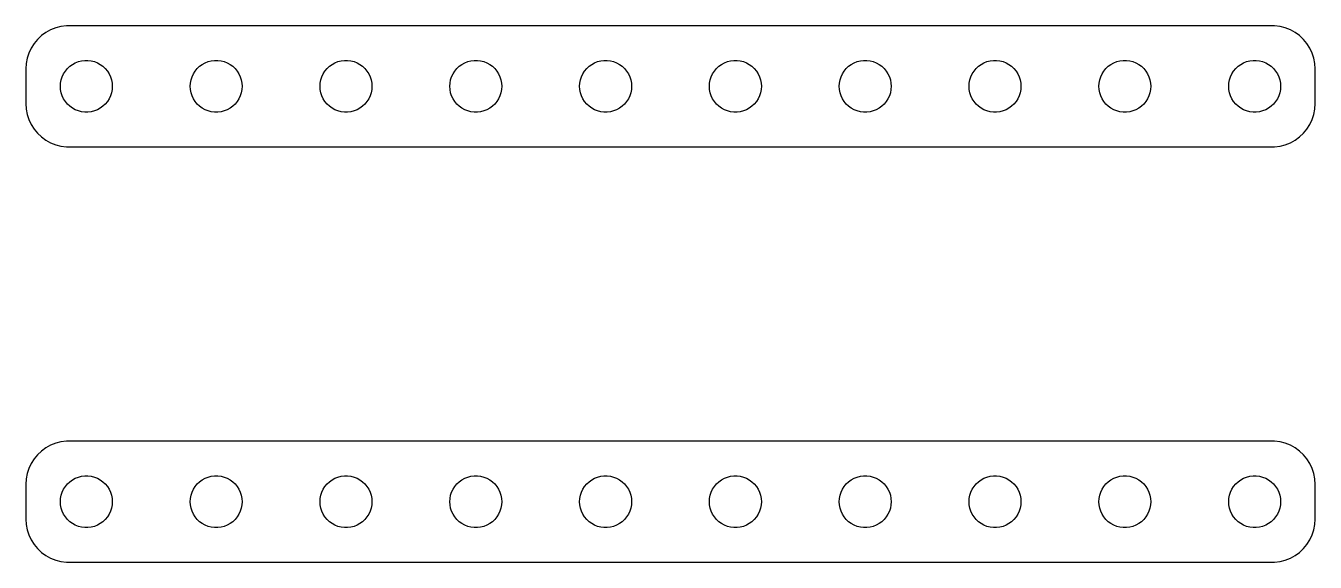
# Model space of a CAD drawing. Header units: metres. Extents: x -37.2 to 37.2, y 68.5 to 147.5.
# Drawn here: x -37.2 to 37.2, y 116.5 to 147.5 of the extents above; entities that cross this region are included whole.
import ezdxf

# ---------------------------------------------------------------- set-up
doc = ezdxf.new("R2010")
doc.units = ezdxf.units.M

msp = doc.modelspace()

# ---------------------------------------------------------------- linework, layer by layer
for p, q in [((-36.3436, 146.926), (-36.5724, 146.711)), ((-36.0896, 147.111), (-36.3436, 146.926)), ((-35.8144, 147.262), (-36.0896, 147.111)), ((-35.5225, 147.378), (-35.8144, 147.262)), ((-35.2184, 147.456), (-35.5225, 147.378)), ((-34.907, 147.495), (-35.2184, 147.456)), ((34.907, 147.495), (-34.907, 147.495)), ((35.2184, 147.456), (34.907, 147.495)), ((35.5225, 147.378), (35.2184, 147.456)), ((35.8144, 147.262), (35.5225, 147.378)), ((36.0896, 147.111), (35.8144, 147.262)), ((36.3436, 146.926), (36.0896, 147.111)), ((36.5724, 146.711), (36.3436, 146.926)), ((-36.9408, 146.204), (-37.0744, 145.92)), ((-36.7725, 146.469), (-36.9408, 146.204)), ((-36.5724, 146.711), (-36.7725, 146.469)), ((36.7725, 146.469), (36.5724, 146.711)), ((36.9408, 146.204), (36.7725, 146.469)), ((37.0744, 145.92), (36.9408, 146.204)), ((-37.2303, 145.313), (-37.25, 145)), ((-37.1714, 145.622), (-37.2303, 145.313)), ((-37.0744, 145.92), (-37.1714, 145.622)), ((-34.5537, 145.266), (-34.3887, 145.357)), ((-34.3887, 145.357), (-34.2135, 145.427)), ((-34.2135, 145.427), (-34.0311, 145.473)), ((-34.0311, 145.473), (-33.8442, 145.497)), ((-33.8442, 145.497), (-33.6558, 145.497)), ((-33.6558, 145.497), (-33.4689, 145.473)), ((-33.4689, 145.473), (-33.2865, 145.427)), ((-33.2865, 145.427), (-33.1113, 145.357)), ((-33.1113, 145.357), (-32.9463, 145.266)), ((-27.0537, 145.266), (-26.8887, 145.357)), ((-26.8887, 145.357), (-26.7135, 145.427)), ((-26.7135, 145.427), (-26.5311, 145.473)), ((-26.5311, 145.473), (-26.3442, 145.497)), ((-26.3442, 145.497), (-26.1558, 145.497)), ((-26.1558, 145.497), (-25.9689, 145.473)), ((-25.9689, 145.473), (-25.7865, 145.427)), ((-25.7865, 145.427), (-25.6113, 145.357)), ((-25.6113, 145.357), (-25.4463, 145.266)), ((-19.5537, 145.266), (-19.3887, 145.357)), ((-19.3887, 145.357), (-19.2135, 145.427)), ((-19.2135, 145.427), (-19.0311, 145.473)), ((-19.0311, 145.473), (-18.8442, 145.497)), ((-18.8442, 145.497), (-18.6558, 145.497)), ((-18.6558, 145.497), (-18.4689, 145.473)), ((-18.4689, 145.473), (-18.2865, 145.427)), ((-18.2865, 145.427), (-18.1113, 145.357)), ((-18.1113, 145.357), (-17.9463, 145.266)), ((-12.0537, 145.266), (-11.8887, 145.357)), ((-11.8887, 145.357), (-11.7135, 145.427)), ((-11.7135, 145.427), (-11.5311, 145.473)), ((-11.5311, 145.473), (-11.3442, 145.497)), ((-11.3442, 145.497), (-11.1558, 145.497)), ((-11.1558, 145.497), (-10.9689, 145.473)), ((-10.9689, 145.473), (-10.7865, 145.427)), ((-10.7865, 145.427), (-10.6113, 145.357)), ((-10.6113, 145.357), (-10.4463, 145.266)), ((-4.55373, 145.266), (-4.38866, 145.357)), ((-4.38866, 145.357), (-4.21352, 145.427)), ((-4.21352, 145.427), (-4.03107, 145.473)), ((-4.03107, 145.473), (-3.84418, 145.497)), ((-3.84418, 145.497), (-3.65581, 145.497)), ((-3.65581, 145.497), (-3.46892, 145.473)), ((-3.46892, 145.473), (-3.28647, 145.427)), ((-3.28647, 145.427), (-3.11133, 145.357)), ((-3.11133, 145.357), (-2.94626, 145.266)), ((2.94626, 145.266), (3.11133, 145.357)), ((3.11133, 145.357), (3.28647, 145.427)), ((3.28647, 145.427), (3.46892, 145.473)), ((3.46892, 145.473), (3.65581, 145.497)), ((3.65581, 145.497), (3.84418, 145.497)), ((3.84418, 145.497), (4.03107, 145.473)), ((4.03107, 145.473), (4.21352, 145.427)), ((4.21352, 145.427), (4.38866, 145.357)), ((4.38866, 145.357), (4.55373, 145.266)), ((10.4463, 145.266), (10.6113, 145.357)), ((10.6113, 145.357), (10.7865, 145.427)), ((10.7865, 145.427), (10.9689, 145.473)), ((10.9689, 145.473), (11.1558, 145.497)), ((11.1558, 145.497), (11.3442, 145.497)), ((11.3442, 145.497), (11.5311, 145.473)), ((11.5311, 145.473), (11.7135, 145.427)), ((11.7135, 145.427), (11.8887, 145.357)), ((11.8887, 145.357), (12.0537, 145.266)), ((17.9463, 145.266), (18.1113, 145.357)), ((18.1113, 145.357), (18.2865, 145.427)), ((18.2865, 145.427), (18.4689, 145.473)), ((18.4689, 145.473), (18.6558, 145.497)), ((18.6558, 145.497), (18.8442, 145.497)), ((18.8442, 145.497), (19.0311, 145.473)), ((19.0311, 145.473), (19.2135, 145.427)), ((19.2135, 145.427), (19.3887, 145.357)), ((19.3887, 145.357), (19.5537, 145.266)), ((25.4463, 145.266), (25.6113, 145.357)), ((25.6113, 145.357), (25.7865, 145.427)), ((25.7865, 145.427), (25.9689, 145.473)), ((25.9689, 145.473), (26.1558, 145.497)), ((26.1558, 145.497), (26.3442, 145.497)), ((26.3442, 145.497), (26.5311, 145.473)), ((26.5311, 145.473), (26.7135, 145.427)), ((26.7135, 145.427), (26.8887, 145.357)), ((26.8887, 145.357), (27.0537, 145.266)), ((32.9463, 145.266), (33.1113, 145.357)), ((33.1113, 145.357), (33.2865, 145.427)), ((33.2865, 145.427), (33.4689, 145.473)), ((33.4689, 145.473), (33.6558, 145.497)), ((33.6558, 145.497), (33.8442, 145.497)), ((33.8442, 145.497), (34.0311, 145.473)), ((34.0311, 145.473), (34.2135, 145.427)), ((34.2135, 145.427), (34.3887, 145.357)), ((34.3887, 145.357), (34.5537, 145.266)), ((37.1714, 145.622), (37.0744, 145.92)), ((37.2303, 145.313), (37.1714, 145.622)), ((37.25, 145), (37.2303, 145.313)), ((-37.25, 145), (-37.25, 143)), ((-35.2029, 144.373), (-35.1447, 144.552)), ((-35.1447, 144.552), (-35.0645, 144.723)), ((-35.0645, 144.723), (-34.9635, 144.882)), ((-34.9635, 144.882), (-34.8434, 145.027)), ((-34.8434, 145.027), (-34.7061, 145.156)), ((-34.7061, 145.156), (-34.5537, 145.266)), ((-32.9463, 145.266), (-32.7939, 145.156)), ((-32.7939, 145.156), (-32.6565, 145.027)), ((-32.6565, 145.027), (-32.5365, 144.882)), ((-32.5365, 144.882), (-32.4355, 144.723)), ((-32.4355, 144.723), (-32.3553, 144.552)), ((-32.3553, 144.552), (-32.2971, 144.373)), ((-27.7029, 144.373), (-27.6447, 144.552)), ((-27.6447, 144.552), (-27.5645, 144.723)), ((-27.5645, 144.723), (-27.4635, 144.882)), ((-27.4635, 144.882), (-27.3434, 145.027)), ((-27.3434, 145.027), (-27.2061, 145.156)), ((-27.2061, 145.156), (-27.0537, 145.266)), ((-25.4463, 145.266), (-25.2939, 145.156)), ((-25.2939, 145.156), (-25.1565, 145.027)), ((-25.1565, 145.027), (-25.0365, 144.882)), ((-25.0365, 144.882), (-24.9355, 144.723)), ((-24.9355, 144.723), (-24.8553, 144.552)), ((-24.8553, 144.552), (-24.7971, 144.373)), ((-20.2029, 144.373), (-20.1447, 144.552)), ((-20.1447, 144.552), (-20.0645, 144.723)), ((-20.0645, 144.723), (-19.9635, 144.882)), ((-19.9635, 144.882), (-19.8434, 145.027)), ((-19.8434, 145.027), (-19.7061, 145.156)), ((-19.7061, 145.156), (-19.5537, 145.266)), ((-17.9463, 145.266), (-17.7939, 145.156)), ((-17.7939, 145.156), (-17.6565, 145.027)), ((-17.6565, 145.027), (-17.5365, 144.882)), ((-17.5365, 144.882), (-17.4355, 144.723)), ((-17.4355, 144.723), (-17.3553, 144.552)), ((-17.3553, 144.552), (-17.2971, 144.373)), ((-12.7029, 144.373), (-12.6447, 144.552)), ((-12.6447, 144.552), (-12.5645, 144.723)), ((-12.5645, 144.723), (-12.4635, 144.882)), ((-12.4635, 144.882), (-12.3434, 145.027)), ((-12.3434, 145.027), (-12.2061, 145.156)), ((-12.2061, 145.156), (-12.0537, 145.266)), ((-10.4463, 145.266), (-10.2939, 145.156)), ((-10.2939, 145.156), (-10.1565, 145.027)), ((-10.1565, 145.027), (-10.0365, 144.882)), ((-10.0365, 144.882), (-9.93553, 144.723)), ((-9.93553, 144.723), (-9.85533, 144.552)), ((-9.85533, 144.552), (-9.79712, 144.373)), ((-5.20287, 144.373), (-5.14465, 144.552)), ((-5.14465, 144.552), (-5.06445, 144.723)), ((-5.06445, 144.723), (-4.96352, 144.882)), ((-4.96352, 144.882), (-4.84344, 145.027)), ((-4.84344, 145.027), (-4.70613, 145.156)), ((-4.70613, 145.156), (-4.55373, 145.266)), ((-2.94626, 145.266), (-2.79385, 145.156)), ((-2.79385, 145.156), (-2.65654, 145.027)), ((-2.65654, 145.027), (-2.53647, 144.882)), ((-2.53647, 144.882), (-2.43553, 144.723)), ((-2.43553, 144.723), (-2.35533, 144.552)), ((-2.35533, 144.552), (-2.29712, 144.373)), ((2.29712, 144.373), (2.35533, 144.552)), ((2.35533, 144.552), (2.43553, 144.723)), ((2.43553, 144.723), (2.53647, 144.882)), ((2.53647, 144.882), (2.65654, 145.027)), ((2.65654, 145.027), (2.79385, 145.156)), ((2.79385, 145.156), (2.94626, 145.266)), ((4.55373, 145.266), (4.70613, 145.156)), ((4.70613, 145.156), (4.84344, 145.027)), ((4.84344, 145.027), (4.96352, 144.882)), ((4.96352, 144.882), (5.06445, 144.723)), ((5.06445, 144.723), (5.14465, 144.552)), ((5.14465, 144.552), (5.20287, 144.373)), ((9.79712, 144.373), (9.85533, 144.552)), ((9.85533, 144.552), (9.93553, 144.723)), ((9.93553, 144.723), (10.0365, 144.882)), ((10.0365, 144.882), (10.1565, 145.027)), ((10.1565, 145.027), (10.2939, 145.156)), ((10.2939, 145.156), (10.4463, 145.266)), ((12.0537, 145.266), (12.2061, 145.156)), ((12.2061, 145.156), (12.3434, 145.027)), ((12.3434, 145.027), (12.4635, 144.882)), ((12.4635, 144.882), (12.5645, 144.723)), ((12.5645, 144.723), (12.6447, 144.552)), ((12.6447, 144.552), (12.7029, 144.373)), ((17.2971, 144.373), (17.3553, 144.552)), ((17.3553, 144.552), (17.4355, 144.723)), ((17.4355, 144.723), (17.5365, 144.882)), ((17.5365, 144.882), (17.6565, 145.027)), ((17.6565, 145.027), (17.7939, 145.156)), ((17.7939, 145.156), (17.9463, 145.266)), ((19.5537, 145.266), (19.7061, 145.156)), ((19.7061, 145.156), (19.8434, 145.027)), ((19.8434, 145.027), (19.9635, 144.882)), ((19.9635, 144.882), (20.0645, 144.723)), ((20.0645, 144.723), (20.1447, 144.552)), ((20.1447, 144.552), (20.2029, 144.373)), ((24.7971, 144.373), (24.8553, 144.552)), ((24.8553, 144.552), (24.9355, 144.723)), ((24.9355, 144.723), (25.0365, 144.882)), ((25.0365, 144.882), (25.1565, 145.027)), ((25.1565, 145.027), (25.2939, 145.156)), ((25.2939, 145.156), (25.4463, 145.266)), ((27.0537, 145.266), (27.2061, 145.156)), ((27.2061, 145.156), (27.3434, 145.027)), ((27.3434, 145.027), (27.4635, 144.882)), ((27.4635, 144.882), (27.5645, 144.723)), ((27.5645, 144.723), (27.6447, 144.552)), ((27.6447, 144.552), (27.7029, 144.373)), ((32.2971, 144.373), (32.3553, 144.552)), ((32.3553, 144.552), (32.4355, 144.723)), ((32.4355, 144.723), (32.5365, 144.882)), ((32.5365, 144.882), (32.6565, 145.027)), ((32.6565, 145.027), (32.7939, 145.156)), ((32.7939, 145.156), (32.9463, 145.266)), ((34.5537, 145.266), (34.7061, 145.156)), ((34.7061, 145.156), (34.8434, 145.027)), ((34.8434, 145.027), (34.9635, 144.882)), ((34.9635, 144.882), (35.0645, 144.723)), ((35.0645, 144.723), (35.1447, 144.552)), ((35.1447, 144.552), (35.2029, 144.373)), ((37.25, 143), (37.25, 145)), ((-35.25, 144), (-35.2382, 144.188)), ((-35.2382, 143.812), (-35.25, 144)), ((-35.2382, 144.188), (-35.2029, 144.373)), ((-35.2029, 143.627), (-35.2382, 143.812)), ((-32.2971, 144.373), (-32.2618, 144.188)), ((-32.2618, 143.812), (-32.2971, 143.627)), ((-32.2618, 144.188), (-32.25, 144)), ((-32.25, 144), (-32.2618, 143.812)), ((-27.75, 144), (-27.7382, 144.188)), ((-27.7382, 143.812), (-27.75, 144)), ((-27.7382, 144.188), (-27.7029, 144.373)), ((-27.7029, 143.627), (-27.7382, 143.812)), ((-24.7971, 144.373), (-24.7618, 144.188)), ((-24.7618, 143.812), (-24.7971, 143.627)), ((-24.7618, 144.188), (-24.75, 144)), ((-24.75, 144), (-24.7618, 143.812)), ((-20.25, 144), (-20.2382, 144.188)), ((-20.2382, 143.812), (-20.25, 144)), ((-20.2382, 144.188), (-20.2029, 144.373)), ((-20.2029, 143.627), (-20.2382, 143.812)), ((-17.2971, 144.373), (-17.2618, 144.188)), ((-17.2618, 143.812), (-17.2971, 143.627)), ((-17.2618, 144.188), (-17.25, 144)), ((-17.25, 144), (-17.2618, 143.812)), ((-12.75, 144), (-12.7382, 144.188)), ((-12.7382, 143.812), (-12.75, 144)), ((-12.7382, 144.188), (-12.7029, 144.373)), ((-12.7029, 143.627), (-12.7382, 143.812)), ((-9.79712, 144.373), (-9.76183, 144.188)), ((-9.76183, 143.812), (-9.79712, 143.627)), ((-9.76183, 144.188), (-9.75, 144)), ((-9.75, 144), (-9.76183, 143.812)), ((-5.25, 144), (-5.23816, 144.188)), ((-5.23816, 143.812), (-5.25, 144)), ((-5.23816, 144.188), (-5.20287, 144.373)), ((-5.20287, 143.627), (-5.23816, 143.812)), ((-2.29712, 144.373), (-2.26183, 144.188)), ((-2.26183, 143.812), (-2.29712, 143.627)), ((-2.26183, 144.188), (-2.25, 144)), ((-2.25, 144), (-2.26183, 143.812)), ((2.25, 144), (2.26183, 144.188)), ((2.26183, 143.812), (2.25, 144)), ((2.26183, 144.188), (2.29712, 144.373)), ((2.29712, 143.627), (2.26183, 143.812)), ((5.20287, 144.373), (5.23816, 144.188)), ((5.23816, 143.812), (5.20287, 143.627)), ((5.23816, 144.188), (5.25, 144)), ((5.25, 144), (5.23816, 143.812)), ((9.75, 144), (9.76183, 144.188)), ((9.76183, 143.812), (9.75, 144)), ((9.76183, 144.188), (9.79712, 144.373)), ((9.79712, 143.627), (9.76183, 143.812)), ((12.7029, 144.373), (12.7382, 144.188)), ((12.7382, 143.812), (12.7029, 143.627)), ((12.7382, 144.188), (12.75, 144)), ((12.75, 144), (12.7382, 143.812)), ((17.25, 144), (17.2618, 144.188)), ((17.2618, 143.812), (17.25, 144)), ((17.2618, 144.188), (17.2971, 144.373)), ((17.2971, 143.627), (17.2618, 143.812)), ((20.2029, 144.373), (20.2382, 144.188)), ((20.2382, 143.812), (20.2029, 143.627)), ((20.2382, 144.188), (20.25, 144)), ((20.25, 144), (20.2382, 143.812)), ((24.75, 144), (24.7618, 144.188)), ((24.7618, 143.812), (24.75, 144)), ((24.7618, 144.188), (24.7971, 144.373)), ((24.7971, 143.627), (24.7618, 143.812)), ((27.7029, 144.373), (27.7382, 144.188)), ((27.7382, 143.812), (27.7029, 143.627)), ((27.7382, 144.188), (27.75, 144)), ((27.75, 144), (27.7382, 143.812)), ((32.25, 144), (32.2618, 144.188)), ((32.2618, 143.812), (32.25, 144)), ((32.2618, 144.188), (32.2971, 144.373)), ((32.2971, 143.627), (32.2618, 143.812)), ((35.2029, 144.373), (35.2382, 144.188)), ((35.2382, 143.812), (35.2029, 143.627)), ((35.2382, 144.188), (35.25, 144)), ((35.25, 144), (35.2382, 143.812)), ((-35.1447, 143.448), (-35.2029, 143.627)), ((-35.0645, 143.277), (-35.1447, 143.448)), ((-34.9635, 143.118), (-35.0645, 143.277)), ((-34.8434, 142.973), (-34.9635, 143.118)), ((-32.5365, 143.118), (-32.6565, 142.973)), ((-32.4355, 143.277), (-32.5365, 143.118)), ((-32.3553, 143.448), (-32.4355, 143.277)), ((-32.2971, 143.627), (-32.3553, 143.448)), ((-27.6447, 143.448), (-27.7029, 143.627)), ((-27.5645, 143.277), (-27.6447, 143.448)), ((-27.4635, 143.118), (-27.5645, 143.277)), ((-27.3434, 142.973), (-27.4635, 143.118)), ((-25.0365, 143.118), (-25.1565, 142.973)), ((-24.9355, 143.277), (-25.0365, 143.118)), ((-24.8553, 143.448), (-24.9355, 143.277)), ((-24.7971, 143.627), (-24.8553, 143.448)), ((-20.1447, 143.448), (-20.2029, 143.627)), ((-20.0645, 143.277), (-20.1447, 143.448)), ((-19.9635, 143.118), (-20.0645, 143.277)), ((-19.8434, 142.973), (-19.9635, 143.118)), ((-17.5365, 143.118), (-17.6565, 142.973)), ((-17.4355, 143.277), (-17.5365, 143.118)), ((-17.3553, 143.448), (-17.4355, 143.277)), ((-17.2971, 143.627), (-17.3553, 143.448)), ((-12.6447, 143.448), (-12.7029, 143.627)), ((-12.5645, 143.277), (-12.6447, 143.448)), ((-12.4635, 143.118), (-12.5645, 143.277)), ((-12.3434, 142.973), (-12.4635, 143.118)), ((-10.0365, 143.118), (-10.1565, 142.973)), ((-9.93553, 143.277), (-10.0365, 143.118)), ((-9.85533, 143.448), (-9.93553, 143.277)), ((-9.79712, 143.627), (-9.85533, 143.448)), ((-5.14465, 143.448), (-5.20287, 143.627)), ((-5.06445, 143.277), (-5.14465, 143.448)), ((-4.96352, 143.118), (-5.06445, 143.277)), ((-4.84344, 142.973), (-4.96352, 143.118)), ((-2.53647, 143.118), (-2.65654, 142.973)), ((-2.43553, 143.277), (-2.53647, 143.118)), ((-2.35533, 143.448), (-2.43553, 143.277)), ((-2.29712, 143.627), (-2.35533, 143.448)), ((2.35533, 143.448), (2.29712, 143.627)), ((2.43553, 143.277), (2.35533, 143.448)), ((2.53647, 143.118), (2.43553, 143.277)), ((2.65654, 142.973), (2.53647, 143.118)), ((4.96352, 143.118), (4.84344, 142.973)), ((5.06445, 143.277), (4.96352, 143.118)), ((5.14465, 143.448), (5.06445, 143.277)), ((5.20287, 143.627), (5.14465, 143.448)), ((9.85533, 143.448), (9.79712, 143.627)), ((9.93553, 143.277), (9.85533, 143.448)), ((10.0365, 143.118), (9.93553, 143.277)), ((10.1565, 142.973), (10.0365, 143.118)), ((12.4635, 143.118), (12.3434, 142.973)), ((12.5645, 143.277), (12.4635, 143.118)), ((12.6447, 143.448), (12.5645, 143.277)), ((12.7029, 143.627), (12.6447, 143.448)), ((17.3553, 143.448), (17.2971, 143.627)), ((17.4355, 143.277), (17.3553, 143.448)), ((17.5365, 143.118), (17.4355, 143.277)), ((17.6565, 142.973), (17.5365, 143.118)), ((19.9635, 143.118), (19.8434, 142.973)), ((20.0645, 143.277), (19.9635, 143.118)), ((20.1447, 143.448), (20.0645, 143.277)), ((20.2029, 143.627), (20.1447, 143.448)), ((24.8553, 143.448), (24.7971, 143.627)), ((24.9355, 143.277), (24.8553, 143.448)), ((25.0365, 143.118), (24.9355, 143.277)), ((25.1565, 142.973), (25.0365, 143.118)), ((27.4635, 143.118), (27.3434, 142.973)), ((27.5645, 143.277), (27.4635, 143.118)), ((27.6447, 143.448), (27.5645, 143.277)), ((27.7029, 143.627), (27.6447, 143.448)), ((32.3553, 143.448), (32.2971, 143.627)), ((32.4355, 143.277), (32.3553, 143.448)), ((32.5365, 143.118), (32.4355, 143.277)), ((32.6565, 142.973), (32.5365, 143.118)), ((34.9635, 143.118), (34.8434, 142.973)), ((35.0645, 143.277), (34.9635, 143.118)), ((35.1447, 143.448), (35.0645, 143.277)), ((35.2029, 143.627), (35.1447, 143.448)), ((-37.25, 143), (-37.2303, 142.687)), ((-37.2303, 142.687), (-37.1714, 142.378)), ((-37.1714, 142.378), (-37.0744, 142.08)), ((-34.7061, 142.844), (-34.8434, 142.973)), ((-34.5537, 142.734), (-34.7061, 142.844)), ((-34.3887, 142.643), (-34.5537, 142.734)), ((-34.2135, 142.573), (-34.3887, 142.643)), ((-34.0311, 142.527), (-34.2135, 142.573)), ((-33.8442, 142.503), (-34.0311, 142.527)), ((-33.6558, 142.503), (-33.8442, 142.503)), ((-33.4689, 142.527), (-33.6558, 142.503)), ((-33.2865, 142.573), (-33.4689, 142.527)), ((-33.1113, 142.643), (-33.2865, 142.573)), ((-32.9463, 142.734), (-33.1113, 142.643)), ((-32.7939, 142.844), (-32.9463, 142.734)), ((-32.6565, 142.973), (-32.7939, 142.844)), ((-27.2061, 142.844), (-27.3434, 142.973)), ((-27.0537, 142.734), (-27.2061, 142.844)), ((-26.8887, 142.643), (-27.0537, 142.734)), ((-26.7135, 142.573), (-26.8887, 142.643)), ((-26.5311, 142.527), (-26.7135, 142.573)), ((-26.3442, 142.503), (-26.5311, 142.527)), ((-26.1558, 142.503), (-26.3442, 142.503)), ((-25.9689, 142.527), (-26.1558, 142.503)), ((-25.7865, 142.573), (-25.9689, 142.527)), ((-25.6113, 142.643), (-25.7865, 142.573)), ((-25.4463, 142.734), (-25.6113, 142.643)), ((-25.2939, 142.844), (-25.4463, 142.734)), ((-25.1565, 142.973), (-25.2939, 142.844)), ((-19.7061, 142.844), (-19.8434, 142.973)), ((-19.5537, 142.734), (-19.7061, 142.844)), ((-19.3887, 142.643), (-19.5537, 142.734)), ((-19.2135, 142.573), (-19.3887, 142.643)), ((-19.0311, 142.527), (-19.2135, 142.573)), ((-18.8442, 142.503), (-19.0311, 142.527)), ((-18.6558, 142.503), (-18.8442, 142.503)), ((-18.4689, 142.527), (-18.6558, 142.503)), ((-18.2865, 142.573), (-18.4689, 142.527)), ((-18.1113, 142.643), (-18.2865, 142.573)), ((-17.9463, 142.734), (-18.1113, 142.643)), ((-17.7939, 142.844), (-17.9463, 142.734)), ((-17.6565, 142.973), (-17.7939, 142.844)), ((-12.2061, 142.844), (-12.3434, 142.973)), ((-12.0537, 142.734), (-12.2061, 142.844)), ((-11.8887, 142.643), (-12.0537, 142.734)), ((-11.7135, 142.573), (-11.8887, 142.643)), ((-11.5311, 142.527), (-11.7135, 142.573)), ((-11.3442, 142.503), (-11.5311, 142.527)), ((-11.1558, 142.503), (-11.3442, 142.503)), ((-10.9689, 142.527), (-11.1558, 142.503)), ((-10.7865, 142.573), (-10.9689, 142.527)), ((-10.6113, 142.643), (-10.7865, 142.573)), ((-10.4463, 142.734), (-10.6113, 142.643)), ((-10.2939, 142.844), (-10.4463, 142.734)), ((-10.1565, 142.973), (-10.2939, 142.844)), ((-4.70613, 142.844), (-4.84344, 142.973)), ((-4.55373, 142.734), (-4.70613, 142.844)), ((-4.38866, 142.643), (-4.55373, 142.734)), ((-4.21352, 142.573), (-4.38866, 142.643)), ((-4.03107, 142.527), (-4.21352, 142.573)), ((-3.84418, 142.503), (-4.03107, 142.527)), ((-3.65581, 142.503), (-3.84418, 142.503)), ((-3.46892, 142.527), (-3.65581, 142.503)), ((-3.28647, 142.573), (-3.46892, 142.527)), ((-3.11133, 142.643), (-3.28647, 142.573)), ((-2.94626, 142.734), (-3.11133, 142.643)), ((-2.79385, 142.844), (-2.94626, 142.734)), ((-2.65654, 142.973), (-2.79385, 142.844)), ((2.79385, 142.844), (2.65654, 142.973)), ((2.94626, 142.734), (2.79385, 142.844)), ((3.11133, 142.643), (2.94626, 142.734)), ((3.28647, 142.573), (3.11133, 142.643)), ((3.46892, 142.527), (3.28647, 142.573)), ((3.65581, 142.503), (3.46892, 142.527)), ((3.84418, 142.503), (3.65581, 142.503)), ((4.03107, 142.527), (3.84418, 142.503)), ((4.21352, 142.573), (4.03107, 142.527)), ((4.38866, 142.643), (4.21352, 142.573)), ((4.55373, 142.734), (4.38866, 142.643)), ((4.70613, 142.844), (4.55373, 142.734)), ((4.84344, 142.973), (4.70613, 142.844)), ((10.2939, 142.844), (10.1565, 142.973)), ((10.4463, 142.734), (10.2939, 142.844)), ((10.6113, 142.643), (10.4463, 142.734)), ((10.7865, 142.573), (10.6113, 142.643)), ((10.9689, 142.527), (10.7865, 142.573)), ((11.1558, 142.503), (10.9689, 142.527)), ((11.3442, 142.503), (11.1558, 142.503)), ((11.5311, 142.527), (11.3442, 142.503)), ((11.7135, 142.573), (11.5311, 142.527)), ((11.8887, 142.643), (11.7135, 142.573)), ((12.0537, 142.734), (11.8887, 142.643)), ((12.2061, 142.844), (12.0537, 142.734)), ((12.3434, 142.973), (12.2061, 142.844)), ((17.7939, 142.844), (17.6565, 142.973)), ((17.9463, 142.734), (17.7939, 142.844)), ((18.1113, 142.643), (17.9463, 142.734)), ((18.2865, 142.573), (18.1113, 142.643)), ((18.4689, 142.527), (18.2865, 142.573)), ((18.6558, 142.503), (18.4689, 142.527)), ((18.8442, 142.503), (18.6558, 142.503)), ((19.0311, 142.527), (18.8442, 142.503)), ((19.2135, 142.573), (19.0311, 142.527)), ((19.3887, 142.643), (19.2135, 142.573)), ((19.5537, 142.734), (19.3887, 142.643)), ((19.7061, 142.844), (19.5537, 142.734)), ((19.8434, 142.973), (19.7061, 142.844)), ((25.2939, 142.844), (25.1565, 142.973)), ((25.4463, 142.734), (25.2939, 142.844)), ((25.6113, 142.643), (25.4463, 142.734)), ((25.7865, 142.573), (25.6113, 142.643)), ((25.9689, 142.527), (25.7865, 142.573)), ((26.1558, 142.503), (25.9689, 142.527)), ((26.3442, 142.503), (26.1558, 142.503)), ((26.5311, 142.527), (26.3442, 142.503)), ((26.7135, 142.573), (26.5311, 142.527)), ((26.8887, 142.643), (26.7135, 142.573)), ((27.0537, 142.734), (26.8887, 142.643)), ((27.2061, 142.844), (27.0537, 142.734)), ((27.3434, 142.973), (27.2061, 142.844)), ((32.7939, 142.844), (32.6565, 142.973)), ((32.9463, 142.734), (32.7939, 142.844)), ((33.1113, 142.643), (32.9463, 142.734)), ((33.2865, 142.573), (33.1113, 142.643)), ((33.4689, 142.527), (33.2865, 142.573)), ((33.6558, 142.503), (33.4689, 142.527)), ((33.8442, 142.503), (33.6558, 142.503)), ((34.0311, 142.527), (33.8442, 142.503)), ((34.2135, 142.573), (34.0311, 142.527)), ((34.3887, 142.643), (34.2135, 142.573)), ((34.5537, 142.734), (34.3887, 142.643)), ((34.7061, 142.844), (34.5537, 142.734)), ((34.8434, 142.973), (34.7061, 142.844)), ((37.0744, 142.08), (37.1714, 142.378)), ((37.1714, 142.378), (37.2303, 142.687)), ((37.2303, 142.687), (37.25, 143)), ((-37.0744, 142.08), (-36.9408, 141.796)), ((-36.9408, 141.796), (-36.7725, 141.531)), ((36.7725, 141.531), (36.9408, 141.796)), ((36.9408, 141.796), (37.0744, 142.08)), ((-36.7725, 141.531), (-36.5724, 141.289)), ((-36.5724, 141.289), (-36.3436, 141.074)), ((-36.3436, 141.074), (-36.0896, 140.889)), ((-36.0896, 140.889), (-35.8144, 140.738)), ((35.8144, 140.738), (36.0896, 140.889)), ((36.0896, 140.889), (36.3436, 141.074)), ((36.3436, 141.074), (36.5724, 141.289)), ((36.5724, 141.289), (36.7725, 141.531)), ((-35.8144, 140.738), (-35.5225, 140.622)), ((-35.5225, 140.622), (-35.2184, 140.544)), ((-35.2184, 140.544), (-34.907, 140.505)), ((-34.907, 140.505), (34.907, 140.505)), ((34.907, 140.505), (35.2184, 140.544)), ((35.2184, 140.544), (35.5225, 140.622)), ((35.5225, 140.622), (35.8144, 140.738)), ((-36.3436, 122.926), (-36.5724, 122.711)), ((-36.0896, 123.111), (-36.3436, 122.926)), ((-35.8144, 123.262), (-36.0896, 123.111)), ((-35.5225, 123.378), (-35.8144, 123.262)), ((-35.2184, 123.456), (-35.5225, 123.378)), ((-34.907, 123.495), (-35.2184, 123.456)), ((34.907, 123.495), (-34.907, 123.495)), ((35.2184, 123.456), (34.907, 123.495)), ((35.5225, 123.378), (35.2184, 123.456)), ((35.8144, 123.262), (35.5225, 123.378)), ((36.0896, 123.111), (35.8144, 123.262)), ((36.3436, 122.926), (36.0896, 123.111)), ((36.5724, 122.711), (36.3436, 122.926)), ((-36.9408, 122.204), (-37.0744, 121.92)), ((-36.7725, 122.469), (-36.9408, 122.204)), ((-36.5724, 122.711), (-36.7725, 122.469)), ((36.7725, 122.469), (36.5724, 122.711)), ((36.9408, 122.204), (36.7725, 122.469)), ((37.0744, 121.92), (36.9408, 122.204)), ((-37.1714, 121.622), (-37.2303, 121.313)), ((-37.0744, 121.92), (-37.1714, 121.622)), ((-34.2135, 121.427), (-34.0311, 121.473)), ((-34.0311, 121.473), (-33.8442, 121.497)), ((-33.8442, 121.497), (-33.6558, 121.497)), ((-33.6558, 121.497), (-33.4689, 121.473)), ((-33.4689, 121.473), (-33.2865, 121.427)), ((-26.7135, 121.427), (-26.5311, 121.473)), ((-26.5311, 121.473), (-26.3442, 121.497)), ((-26.3442, 121.497), (-26.1558, 121.497)), ((-26.1558, 121.497), (-25.9689, 121.473)), ((-25.9689, 121.473), (-25.7865, 121.427)), ((-19.2135, 121.427), (-19.0311, 121.473)), ((-19.0311, 121.473), (-18.8442, 121.497)), ((-18.8442, 121.497), (-18.6558, 121.497)), ((-18.6558, 121.497), (-18.4689, 121.473)), ((-18.4689, 121.473), (-18.2865, 121.427)), ((-11.7135, 121.427), (-11.5311, 121.473)), ((-11.5311, 121.473), (-11.3442, 121.497)), ((-11.3442, 121.497), (-11.1558, 121.497)), ((-11.1558, 121.497), (-10.9689, 121.473)), ((-10.9689, 121.473), (-10.7865, 121.427)), ((-4.21352, 121.427), (-4.03107, 121.473)), ((-4.03107, 121.473), (-3.84418, 121.497)), ((-3.84418, 121.497), (-3.65581, 121.497)), ((-3.65581, 121.497), (-3.46892, 121.473)), ((-3.46892, 121.473), (-3.28647, 121.427)), ((3.28647, 121.427), (3.46892, 121.473)), ((3.46892, 121.473), (3.65581, 121.497)), ((3.65581, 121.497), (3.84418, 121.497)), ((3.84418, 121.497), (4.03107, 121.473)), ((4.03107, 121.473), (4.21352, 121.427)), ((10.7865, 121.427), (10.9689, 121.473)), ((10.9689, 121.473), (11.1558, 121.497)), ((11.1558, 121.497), (11.3442, 121.497)), ((11.3442, 121.497), (11.5311, 121.473)), ((11.5311, 121.473), (11.7135, 121.427)), ((18.2865, 121.427), (18.4689, 121.473)), ((18.4689, 121.473), (18.6558, 121.497)), ((18.6558, 121.497), (18.8442, 121.497)), ((18.8442, 121.497), (19.0311, 121.473)), ((19.0311, 121.473), (19.2135, 121.427)), ((25.7865, 121.427), (25.9689, 121.473)), ((25.9689, 121.473), (26.1558, 121.497)), ((26.1558, 121.497), (26.3442, 121.497)), ((26.3442, 121.497), (26.5311, 121.473)), ((26.5311, 121.473), (26.7135, 121.427)), ((33.2865, 121.427), (33.4689, 121.473)), ((33.4689, 121.473), (33.6558, 121.497)), ((33.6558, 121.497), (33.8442, 121.497)), ((33.8442, 121.497), (34.0311, 121.473)), ((34.0311, 121.473), (34.2135, 121.427)), ((37.1714, 121.622), (37.0744, 121.92)), ((37.2303, 121.313), (37.1714, 121.622)), ((-37.2303, 121.313), (-37.25, 121)), ((-37.25, 121), (-37.25, 119)), ((-35.1447, 120.552), (-35.0645, 120.723)), ((-35.0645, 120.723), (-34.9635, 120.882)), ((-34.9635, 120.882), (-34.8434, 121.027)), ((-34.8434, 121.027), (-34.7061, 121.156)), ((-34.7061, 121.156), (-34.5537, 121.266)), ((-34.5537, 121.266), (-34.3887, 121.357)), ((-34.3887, 121.357), (-34.2135, 121.427)), ((-33.2865, 121.427), (-33.1113, 121.357)), ((-33.1113, 121.357), (-32.9463, 121.266)), ((-32.9463, 121.266), (-32.7939, 121.156)), ((-32.7939, 121.156), (-32.6565, 121.027)), ((-32.6565, 121.027), (-32.5365, 120.882)), ((-32.5365, 120.882), (-32.4355, 120.723)), ((-32.4355, 120.723), (-32.3553, 120.552)), ((-27.6447, 120.552), (-27.5645, 120.723)), ((-27.5645, 120.723), (-27.4635, 120.882)), ((-27.4635, 120.882), (-27.3434, 121.027)), ((-27.3434, 121.027), (-27.2061, 121.156)), ((-27.2061, 121.156), (-27.0537, 121.266)), ((-27.0537, 121.266), (-26.8887, 121.357)), ((-26.8887, 121.357), (-26.7135, 121.427)), ((-25.7865, 121.427), (-25.6113, 121.357)), ((-25.6113, 121.357), (-25.4463, 121.266)), ((-25.4463, 121.266), (-25.2939, 121.156)), ((-25.2939, 121.156), (-25.1565, 121.027)), ((-25.1565, 121.027), (-25.0365, 120.882)), ((-25.0365, 120.882), (-24.9355, 120.723)), ((-24.9355, 120.723), (-24.8553, 120.552)), ((-20.1447, 120.552), (-20.0645, 120.723)), ((-20.0645, 120.723), (-19.9635, 120.882)), ((-19.9635, 120.882), (-19.8434, 121.027)), ((-19.8434, 121.027), (-19.7061, 121.156)), ((-19.7061, 121.156), (-19.5537, 121.266)), ((-19.5537, 121.266), (-19.3887, 121.357)), ((-19.3887, 121.357), (-19.2135, 121.427)), ((-18.2865, 121.427), (-18.1113, 121.357)), ((-18.1113, 121.357), (-17.9463, 121.266)), ((-17.9463, 121.266), (-17.7939, 121.156)), ((-17.7939, 121.156), (-17.6565, 121.027)), ((-17.6565, 121.027), (-17.5365, 120.882)), ((-17.5365, 120.882), (-17.4355, 120.723)), ((-17.4355, 120.723), (-17.3553, 120.552)), ((-12.6447, 120.552), (-12.5645, 120.723)), ((-12.5645, 120.723), (-12.4635, 120.882)), ((-12.4635, 120.882), (-12.3434, 121.027)), ((-12.3434, 121.027), (-12.2061, 121.156)), ((-12.2061, 121.156), (-12.0537, 121.266)), ((-12.0537, 121.266), (-11.8887, 121.357)), ((-11.8887, 121.357), (-11.7135, 121.427)), ((-10.7865, 121.427), (-10.6113, 121.357)), ((-10.6113, 121.357), (-10.4463, 121.266)), ((-10.4463, 121.266), (-10.2939, 121.156)), ((-10.2939, 121.156), (-10.1565, 121.027)), ((-10.1565, 121.027), (-10.0365, 120.882)), ((-10.0365, 120.882), (-9.93553, 120.723)), ((-9.93553, 120.723), (-9.85533, 120.552)), ((-5.14465, 120.552), (-5.06445, 120.723)), ((-5.06445, 120.723), (-4.96352, 120.882)), ((-4.96352, 120.882), (-4.84344, 121.027)), ((-4.84344, 121.027), (-4.70613, 121.156)), ((-4.70613, 121.156), (-4.55373, 121.266)), ((-4.55373, 121.266), (-4.38866, 121.357)), ((-4.38866, 121.357), (-4.21352, 121.427)), ((-3.28647, 121.427), (-3.11133, 121.357)), ((-3.11133, 121.357), (-2.94626, 121.266)), ((-2.94626, 121.266), (-2.79385, 121.156)), ((-2.79385, 121.156), (-2.65654, 121.027)), ((-2.65654, 121.027), (-2.53647, 120.882)), ((-2.53647, 120.882), (-2.43553, 120.723)), ((-2.43553, 120.723), (-2.35533, 120.552)), ((2.35533, 120.552), (2.43553, 120.723)), ((2.43553, 120.723), (2.53647, 120.882)), ((2.53647, 120.882), (2.65654, 121.027)), ((2.65654, 121.027), (2.79385, 121.156)), ((2.79385, 121.156), (2.94626, 121.266)), ((2.94626, 121.266), (3.11133, 121.357)), ((3.11133, 121.357), (3.28647, 121.427)), ((4.21352, 121.427), (4.38866, 121.357)), ((4.38866, 121.357), (4.55373, 121.266)), ((4.55373, 121.266), (4.70613, 121.156)), ((4.70613, 121.156), (4.84344, 121.027)), ((4.84344, 121.027), (4.96352, 120.882)), ((4.96352, 120.882), (5.06445, 120.723)), ((5.06445, 120.723), (5.14465, 120.552)), ((9.85533, 120.552), (9.93553, 120.723)), ((9.93553, 120.723), (10.0365, 120.882)), ((10.0365, 120.882), (10.1565, 121.027)), ((10.1565, 121.027), (10.2939, 121.156)), ((10.2939, 121.156), (10.4463, 121.266)), ((10.4463, 121.266), (10.6113, 121.357)), ((10.6113, 121.357), (10.7865, 121.427)), ((11.7135, 121.427), (11.8887, 121.357)), ((11.8887, 121.357), (12.0537, 121.266)), ((12.0537, 121.266), (12.2061, 121.156)), ((12.2061, 121.156), (12.3434, 121.027)), ((12.3434, 121.027), (12.4635, 120.882)), ((12.4635, 120.882), (12.5645, 120.723)), ((12.5645, 120.723), (12.6447, 120.552)), ((17.3553, 120.552), (17.4355, 120.723)), ((17.4355, 120.723), (17.5365, 120.882)), ((17.5365, 120.882), (17.6565, 121.027)), ((17.6565, 121.027), (17.7939, 121.156)), ((17.7939, 121.156), (17.9463, 121.266)), ((17.9463, 121.266), (18.1113, 121.357)), ((18.1113, 121.357), (18.2865, 121.427)), ((19.2135, 121.427), (19.3887, 121.357)), ((19.3887, 121.357), (19.5537, 121.266)), ((19.5537, 121.266), (19.7061, 121.156)), ((19.7061, 121.156), (19.8434, 121.027)), ((19.8434, 121.027), (19.9635, 120.882)), ((19.9635, 120.882), (20.0645, 120.723)), ((20.0645, 120.723), (20.1447, 120.552)), ((24.8553, 120.552), (24.9355, 120.723)), ((24.9355, 120.723), (25.0365, 120.882)), ((25.0365, 120.882), (25.1565, 121.027)), ((25.1565, 121.027), (25.2939, 121.156)), ((25.2939, 121.156), (25.4463, 121.266)), ((25.4463, 121.266), (25.6113, 121.357)), ((25.6113, 121.357), (25.7865, 121.427)), ((26.7135, 121.427), (26.8887, 121.357)), ((26.8887, 121.357), (27.0537, 121.266)), ((27.0537, 121.266), (27.2061, 121.156)), ((27.2061, 121.156), (27.3434, 121.027)), ((27.3434, 121.027), (27.4635, 120.882)), ((27.4635, 120.882), (27.5645, 120.723)), ((27.5645, 120.723), (27.6447, 120.552)), ((32.3553, 120.552), (32.4355, 120.723)), ((32.4355, 120.723), (32.5365, 120.882)), ((32.5365, 120.882), (32.6565, 121.027)), ((32.6565, 121.027), (32.7939, 121.156)), ((32.7939, 121.156), (32.9463, 121.266)), ((32.9463, 121.266), (33.1113, 121.357)), ((33.1113, 121.357), (33.2865, 121.427)), ((34.2135, 121.427), (34.3887, 121.357)), ((34.3887, 121.357), (34.5537, 121.266)), ((34.5537, 121.266), (34.7061, 121.156)), ((34.7061, 121.156), (34.8434, 121.027)), ((34.8434, 121.027), (34.9635, 120.882)), ((34.9635, 120.882), (35.0645, 120.723)), ((35.0645, 120.723), (35.1447, 120.552)), ((37.25, 121), (37.2303, 121.313)), ((37.25, 119), (37.25, 121)), ((-35.25, 120), (-35.2382, 120.188)), ((-35.2382, 119.812), (-35.25, 120)), ((-35.2382, 120.188), (-35.2029, 120.373)), ((-35.2029, 120.373), (-35.1447, 120.552)), ((-32.3553, 120.552), (-32.2971, 120.373)), ((-32.2971, 120.373), (-32.2618, 120.188)), ((-32.2618, 120.188), (-32.25, 120)), ((-32.25, 120), (-32.2618, 119.812)), ((-27.75, 120), (-27.7382, 120.188)), ((-27.7382, 119.812), (-27.75, 120)), ((-27.7382, 120.188), (-27.7029, 120.373)), ((-27.7029, 120.373), (-27.6447, 120.552)), ((-24.8553, 120.552), (-24.7971, 120.373)), ((-24.7971, 120.373), (-24.7618, 120.188)), ((-24.7618, 120.188), (-24.75, 120)), ((-24.75, 120), (-24.7618, 119.812)), ((-20.25, 120), (-20.2382, 120.188)), ((-20.2382, 119.812), (-20.25, 120)), ((-20.2382, 120.188), (-20.2029, 120.373)), ((-20.2029, 120.373), (-20.1447, 120.552)), ((-17.3553, 120.552), (-17.2971, 120.373)), ((-17.2971, 120.373), (-17.2618, 120.188)), ((-17.2618, 120.188), (-17.25, 120)), ((-17.25, 120), (-17.2618, 119.812)), ((-12.75, 120), (-12.7382, 120.188)), ((-12.7382, 119.812), (-12.75, 120)), ((-12.7382, 120.188), (-12.7029, 120.373)), ((-12.7029, 120.373), (-12.6447, 120.552)), ((-9.85533, 120.552), (-9.79712, 120.373)), ((-9.79712, 120.373), (-9.76183, 120.188)), ((-9.76183, 120.188), (-9.75, 120)), ((-9.75, 120), (-9.76183, 119.812)), ((-5.25, 120), (-5.23816, 120.188)), ((-5.23816, 119.812), (-5.25, 120)), ((-5.23816, 120.188), (-5.20287, 120.373)), ((-5.20287, 120.373), (-5.14465, 120.552)), ((-2.35533, 120.552), (-2.29712, 120.373)), ((-2.29712, 120.373), (-2.26183, 120.188)), ((-2.26183, 120.188), (-2.25, 120)), ((-2.25, 120), (-2.26183, 119.812)), ((2.25, 120), (2.26183, 120.188)), ((2.26183, 119.812), (2.25, 120)), ((2.26183, 120.188), (2.29712, 120.373)), ((2.29712, 120.373), (2.35533, 120.552)), ((5.14465, 120.552), (5.20287, 120.373)), ((5.20287, 120.373), (5.23816, 120.188)), ((5.23816, 120.188), (5.25, 120)), ((5.25, 120), (5.23816, 119.812)), ((9.75, 120), (9.76183, 120.188)), ((9.76183, 119.812), (9.75, 120)), ((9.76183, 120.188), (9.79712, 120.373)), ((9.79712, 120.373), (9.85533, 120.552)), ((12.6447, 120.552), (12.7029, 120.373)), ((12.7029, 120.373), (12.7382, 120.188)), ((12.7382, 120.188), (12.75, 120)), ((12.75, 120), (12.7382, 119.812)), ((17.25, 120), (17.2618, 120.188)), ((17.2618, 119.812), (17.25, 120)), ((17.2618, 120.188), (17.2971, 120.373)), ((17.2971, 120.373), (17.3553, 120.552)), ((20.1447, 120.552), (20.2029, 120.373)), ((20.2029, 120.373), (20.2382, 120.188)), ((20.2382, 120.188), (20.25, 120)), ((20.25, 120), (20.2382, 119.812)), ((24.75, 120), (24.7618, 120.188)), ((24.7618, 119.812), (24.75, 120)), ((24.7618, 120.188), (24.7971, 120.373)), ((24.7971, 120.373), (24.8553, 120.552)), ((27.6447, 120.552), (27.7029, 120.373)), ((27.7029, 120.373), (27.7382, 120.188)), ((27.7382, 120.188), (27.75, 120)), ((27.75, 120), (27.7382, 119.812)), ((32.25, 120), (32.2618, 120.188)), ((32.2618, 119.812), (32.25, 120)), ((32.2618, 120.188), (32.2971, 120.373)), ((32.2971, 120.373), (32.3553, 120.552)), ((35.1447, 120.552), (35.2029, 120.373)), ((35.2029, 120.373), (35.2382, 120.188)), ((35.2382, 120.188), (35.25, 120)), ((35.25, 120), (35.2382, 119.812)), ((-35.2029, 119.627), (-35.2382, 119.812)), ((-35.1447, 119.448), (-35.2029, 119.627)), ((-35.0645, 119.277), (-35.1447, 119.448)), ((-34.9635, 119.118), (-35.0645, 119.277)), ((-32.4355, 119.277), (-32.5365, 119.118)), ((-32.3553, 119.448), (-32.4355, 119.277)), ((-32.2971, 119.627), (-32.3553, 119.448)), ((-32.2618, 119.812), (-32.2971, 119.627)), ((-27.7029, 119.627), (-27.7382, 119.812)), ((-27.6447, 119.448), (-27.7029, 119.627)), ((-27.5645, 119.277), (-27.6447, 119.448)), ((-27.4635, 119.118), (-27.5645, 119.277)), ((-24.9355, 119.277), (-25.0365, 119.118)), ((-24.8553, 119.448), (-24.9355, 119.277)), ((-24.7971, 119.627), (-24.8553, 119.448)), ((-24.7618, 119.812), (-24.7971, 119.627)), ((-20.2029, 119.627), (-20.2382, 119.812)), ((-20.1447, 119.448), (-20.2029, 119.627)), ((-20.0645, 119.277), (-20.1447, 119.448)), ((-19.9635, 119.118), (-20.0645, 119.277)), ((-17.4355, 119.277), (-17.5365, 119.118)), ((-17.3553, 119.448), (-17.4355, 119.277)), ((-17.2971, 119.627), (-17.3553, 119.448)), ((-17.2618, 119.812), (-17.2971, 119.627)), ((-12.7029, 119.627), (-12.7382, 119.812)), ((-12.6447, 119.448), (-12.7029, 119.627)), ((-12.5645, 119.277), (-12.6447, 119.448)), ((-12.4635, 119.118), (-12.5645, 119.277)), ((-9.93553, 119.277), (-10.0365, 119.118)), ((-9.85533, 119.448), (-9.93553, 119.277)), ((-9.79712, 119.627), (-9.85533, 119.448)), ((-9.76183, 119.812), (-9.79712, 119.627)), ((-5.20287, 119.627), (-5.23816, 119.812)), ((-5.14465, 119.448), (-5.20287, 119.627)), ((-5.06445, 119.277), (-5.14465, 119.448)), ((-4.96352, 119.118), (-5.06445, 119.277)), ((-2.43553, 119.277), (-2.53647, 119.118)), ((-2.35533, 119.448), (-2.43553, 119.277)), ((-2.29712, 119.627), (-2.35533, 119.448)), ((-2.26183, 119.812), (-2.29712, 119.627)), ((2.29712, 119.627), (2.26183, 119.812)), ((2.35533, 119.448), (2.29712, 119.627)), ((2.43553, 119.277), (2.35533, 119.448)), ((2.53647, 119.118), (2.43553, 119.277)), ((5.06445, 119.277), (4.96352, 119.118)), ((5.14465, 119.448), (5.06445, 119.277)), ((5.20287, 119.627), (5.14465, 119.448)), ((5.23816, 119.812), (5.20287, 119.627)), ((9.79712, 119.627), (9.76183, 119.812)), ((9.85533, 119.448), (9.79712, 119.627)), ((9.93553, 119.277), (9.85533, 119.448)), ((10.0365, 119.118), (9.93553, 119.277)), ((12.5645, 119.277), (12.4635, 119.118)), ((12.6447, 119.448), (12.5645, 119.277)), ((12.7029, 119.627), (12.6447, 119.448)), ((12.7382, 119.812), (12.7029, 119.627)), ((17.2971, 119.627), (17.2618, 119.812)), ((17.3553, 119.448), (17.2971, 119.627)), ((17.4355, 119.277), (17.3553, 119.448)), ((17.5365, 119.118), (17.4355, 119.277)), ((20.0645, 119.277), (19.9635, 119.118)), ((20.1447, 119.448), (20.0645, 119.277)), ((20.2029, 119.627), (20.1447, 119.448)), ((20.2382, 119.812), (20.2029, 119.627)), ((24.7971, 119.627), (24.7618, 119.812)), ((24.8553, 119.448), (24.7971, 119.627)), ((24.9355, 119.277), (24.8553, 119.448)), ((25.0365, 119.118), (24.9355, 119.277)), ((27.5645, 119.277), (27.4635, 119.118)), ((27.6447, 119.448), (27.5645, 119.277)), ((27.7029, 119.627), (27.6447, 119.448)), ((27.7382, 119.812), (27.7029, 119.627)), ((32.2971, 119.627), (32.2618, 119.812)), ((32.3553, 119.448), (32.2971, 119.627)), ((32.4355, 119.277), (32.3553, 119.448)), ((32.5365, 119.118), (32.4355, 119.277)), ((35.0645, 119.277), (34.9635, 119.118)), ((35.1447, 119.448), (35.0645, 119.277)), ((35.2029, 119.627), (35.1447, 119.448)), ((35.2382, 119.812), (35.2029, 119.627)), ((-37.25, 119), (-37.2303, 118.687)), ((-37.2303, 118.687), (-37.1714, 118.378)), ((-34.8434, 118.973), (-34.9635, 119.118)), ((-34.7061, 118.844), (-34.8434, 118.973)), ((-34.5537, 118.734), (-34.7061, 118.844)), ((-34.3887, 118.643), (-34.5537, 118.734)), ((-34.2135, 118.573), (-34.3887, 118.643)), ((-34.0311, 118.527), (-34.2135, 118.573)), ((-33.8442, 118.503), (-34.0311, 118.527)), ((-33.6558, 118.503), (-33.8442, 118.503)), ((-33.4689, 118.527), (-33.6558, 118.503)), ((-33.2865, 118.573), (-33.4689, 118.527)), ((-33.1113, 118.643), (-33.2865, 118.573)), ((-32.9463, 118.734), (-33.1113, 118.643)), ((-32.7939, 118.844), (-32.9463, 118.734)), ((-32.6565, 118.973), (-32.7939, 118.844)), ((-32.5365, 119.118), (-32.6565, 118.973)), ((-27.3434, 118.973), (-27.4635, 119.118)), ((-27.2061, 118.844), (-27.3434, 118.973)), ((-27.0537, 118.734), (-27.2061, 118.844)), ((-26.8887, 118.643), (-27.0537, 118.734)), ((-26.7135, 118.573), (-26.8887, 118.643)), ((-26.5311, 118.527), (-26.7135, 118.573)), ((-26.3442, 118.503), (-26.5311, 118.527)), ((-26.1558, 118.503), (-26.3442, 118.503)), ((-25.9689, 118.527), (-26.1558, 118.503)), ((-25.7865, 118.573), (-25.9689, 118.527)), ((-25.6113, 118.643), (-25.7865, 118.573)), ((-25.4463, 118.734), (-25.6113, 118.643)), ((-25.2939, 118.844), (-25.4463, 118.734)), ((-25.1565, 118.973), (-25.2939, 118.844)), ((-25.0365, 119.118), (-25.1565, 118.973)), ((-19.8434, 118.973), (-19.9635, 119.118)), ((-19.7061, 118.844), (-19.8434, 118.973)), ((-19.5537, 118.734), (-19.7061, 118.844)), ((-19.3887, 118.643), (-19.5537, 118.734)), ((-19.2135, 118.573), (-19.3887, 118.643)), ((-19.0311, 118.527), (-19.2135, 118.573)), ((-18.8442, 118.503), (-19.0311, 118.527)), ((-18.6558, 118.503), (-18.8442, 118.503)), ((-18.4689, 118.527), (-18.6558, 118.503)), ((-18.2865, 118.573), (-18.4689, 118.527)), ((-18.1113, 118.643), (-18.2865, 118.573)), ((-17.9463, 118.734), (-18.1113, 118.643)), ((-17.7939, 118.844), (-17.9463, 118.734)), ((-17.6565, 118.973), (-17.7939, 118.844)), ((-17.5365, 119.118), (-17.6565, 118.973)), ((-12.3434, 118.973), (-12.4635, 119.118)), ((-12.2061, 118.844), (-12.3434, 118.973)), ((-12.0537, 118.734), (-12.2061, 118.844)), ((-11.8887, 118.643), (-12.0537, 118.734)), ((-11.7135, 118.573), (-11.8887, 118.643)), ((-11.5311, 118.527), (-11.7135, 118.573)), ((-11.3442, 118.503), (-11.5311, 118.527)), ((-11.1558, 118.503), (-11.3442, 118.503)), ((-10.9689, 118.527), (-11.1558, 118.503)), ((-10.7865, 118.573), (-10.9689, 118.527)), ((-10.6113, 118.643), (-10.7865, 118.573)), ((-10.4463, 118.734), (-10.6113, 118.643)), ((-10.2939, 118.844), (-10.4463, 118.734)), ((-10.1565, 118.973), (-10.2939, 118.844)), ((-10.0365, 119.118), (-10.1565, 118.973)), ((-4.84344, 118.973), (-4.96352, 119.118)), ((-4.70613, 118.844), (-4.84344, 118.973)), ((-4.55373, 118.734), (-4.70613, 118.844)), ((-4.38866, 118.643), (-4.55373, 118.734)), ((-4.21352, 118.573), (-4.38866, 118.643)), ((-4.03107, 118.527), (-4.21352, 118.573)), ((-3.84418, 118.503), (-4.03107, 118.527)), ((-3.65581, 118.503), (-3.84418, 118.503)), ((-3.46892, 118.527), (-3.65581, 118.503)), ((-3.28647, 118.573), (-3.46892, 118.527)), ((-3.11133, 118.643), (-3.28647, 118.573)), ((-2.94626, 118.734), (-3.11133, 118.643)), ((-2.79385, 118.844), (-2.94626, 118.734)), ((-2.65654, 118.973), (-2.79385, 118.844)), ((-2.53647, 119.118), (-2.65654, 118.973)), ((2.65654, 118.973), (2.53647, 119.118)), ((2.79385, 118.844), (2.65654, 118.973)), ((2.94626, 118.734), (2.79385, 118.844)), ((3.11133, 118.643), (2.94626, 118.734)), ((3.28647, 118.573), (3.11133, 118.643)), ((3.46892, 118.527), (3.28647, 118.573)), ((3.65581, 118.503), (3.46892, 118.527)), ((3.84418, 118.503), (3.65581, 118.503)), ((4.03107, 118.527), (3.84418, 118.503)), ((4.21352, 118.573), (4.03107, 118.527)), ((4.38866, 118.643), (4.21352, 118.573)), ((4.55373, 118.734), (4.38866, 118.643)), ((4.70613, 118.844), (4.55373, 118.734)), ((4.84344, 118.973), (4.70613, 118.844)), ((4.96352, 119.118), (4.84344, 118.973)), ((10.1565, 118.973), (10.0365, 119.118)), ((10.2939, 118.844), (10.1565, 118.973)), ((10.4463, 118.734), (10.2939, 118.844)), ((10.6113, 118.643), (10.4463, 118.734)), ((10.7865, 118.573), (10.6113, 118.643)), ((10.9689, 118.527), (10.7865, 118.573)), ((11.1558, 118.503), (10.9689, 118.527)), ((11.3442, 118.503), (11.1558, 118.503)), ((11.5311, 118.527), (11.3442, 118.503)), ((11.7135, 118.573), (11.5311, 118.527)), ((11.8887, 118.643), (11.7135, 118.573)), ((12.0537, 118.734), (11.8887, 118.643)), ((12.2061, 118.844), (12.0537, 118.734)), ((12.3434, 118.973), (12.2061, 118.844)), ((12.4635, 119.118), (12.3434, 118.973)), ((17.6565, 118.973), (17.5365, 119.118)), ((17.7939, 118.844), (17.6565, 118.973)), ((17.9463, 118.734), (17.7939, 118.844)), ((18.1113, 118.643), (17.9463, 118.734)), ((18.2865, 118.573), (18.1113, 118.643)), ((18.4689, 118.527), (18.2865, 118.573)), ((18.6558, 118.503), (18.4689, 118.527)), ((18.8442, 118.503), (18.6558, 118.503)), ((19.0311, 118.527), (18.8442, 118.503)), ((19.2135, 118.573), (19.0311, 118.527)), ((19.3887, 118.643), (19.2135, 118.573)), ((19.5537, 118.734), (19.3887, 118.643)), ((19.7061, 118.844), (19.5537, 118.734)), ((19.8434, 118.973), (19.7061, 118.844)), ((19.9635, 119.118), (19.8434, 118.973)), ((25.1565, 118.973), (25.0365, 119.118)), ((25.2939, 118.844), (25.1565, 118.973)), ((25.4463, 118.734), (25.2939, 118.844)), ((25.6113, 118.643), (25.4463, 118.734)), ((25.7865, 118.573), (25.6113, 118.643)), ((25.9689, 118.527), (25.7865, 118.573)), ((26.1558, 118.503), (25.9689, 118.527)), ((26.3442, 118.503), (26.1558, 118.503)), ((26.5311, 118.527), (26.3442, 118.503)), ((26.7135, 118.573), (26.5311, 118.527)), ((26.8887, 118.643), (26.7135, 118.573)), ((27.0537, 118.734), (26.8887, 118.643)), ((27.2061, 118.844), (27.0537, 118.734)), ((27.3434, 118.973), (27.2061, 118.844)), ((27.4635, 119.118), (27.3434, 118.973)), ((32.6565, 118.973), (32.5365, 119.118)), ((32.7939, 118.844), (32.6565, 118.973)), ((32.9463, 118.734), (32.7939, 118.844)), ((33.1113, 118.643), (32.9463, 118.734)), ((33.2865, 118.573), (33.1113, 118.643)), ((33.4689, 118.527), (33.2865, 118.573)), ((33.6558, 118.503), (33.4689, 118.527)), ((33.8442, 118.503), (33.6558, 118.503)), ((34.0311, 118.527), (33.8442, 118.503)), ((34.2135, 118.573), (34.0311, 118.527)), ((34.3887, 118.643), (34.2135, 118.573)), ((34.5537, 118.734), (34.3887, 118.643)), ((34.7061, 118.844), (34.5537, 118.734)), ((34.8434, 118.973), (34.7061, 118.844)), ((34.9635, 119.118), (34.8434, 118.973)), ((37.1714, 118.378), (37.2303, 118.687)), ((37.2303, 118.687), (37.25, 119)), ((-37.1714, 118.378), (-37.0744, 118.08)), ((-37.0744, 118.08), (-36.9408, 117.796)), ((-36.9408, 117.796), (-36.7725, 117.531)), ((36.7725, 117.531), (36.9408, 117.796)), ((36.9408, 117.796), (37.0744, 118.08)), ((37.0744, 118.08), (37.1714, 118.378)), ((-36.7725, 117.531), (-36.5724, 117.289)), ((-36.5724, 117.289), (-36.3436, 117.074)), ((-36.3436, 117.074), (-36.0896, 116.889)), ((36.0896, 116.889), (36.3436, 117.074)), ((36.3436, 117.074), (36.5724, 117.289)), ((36.5724, 117.289), (36.7725, 117.531)), ((-36.0896, 116.889), (-35.8144, 116.738)), ((-35.8144, 116.738), (-35.5225, 116.622)), ((-35.5225, 116.622), (-35.2184, 116.544)), ((-35.2184, 116.544), (-34.907, 116.505)), ((-34.907, 116.505), (34.907, 116.505)), ((34.907, 116.505), (35.2184, 116.544)), ((35.2184, 116.544), (35.5225, 116.622)), ((35.5225, 116.622), (35.8144, 116.738)), ((35.8144, 116.738), (36.0896, 116.889))]:
    msp.add_line(p, q)

doc.saveas('drawing.dxf')
